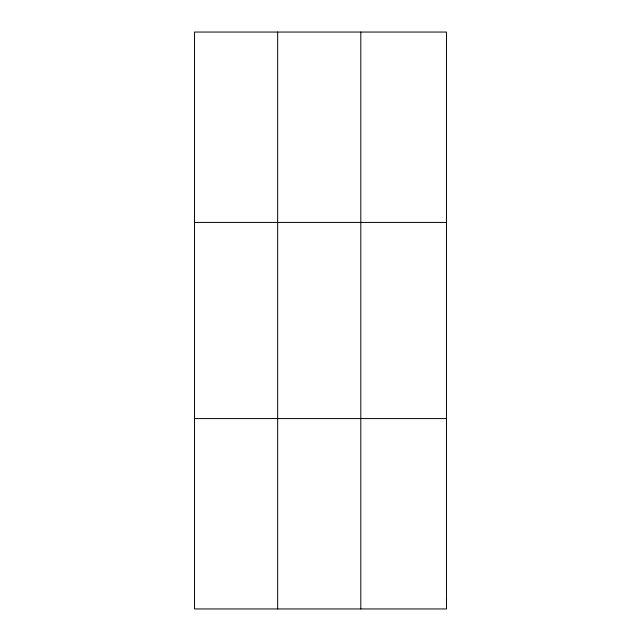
<?xml version="1.0" encoding="UTF-8"?>
<svg xmlns="http://www.w3.org/2000/svg" width="641" height="641" viewBox="0 0 641 641"><rect width="100%" height="100%" fill="white"/><g stroke="black" fill="none" stroke-linecap="round" stroke-linejoin="round"><path stroke-width="0.96" d="M277.665 32.05L277.665 608.95M360.811 32.05L360.811 608.95M194.527 222.427L446.473 222.427M194.527 418.573L446.473 418.573M446.473 598.926L446.473 608.95L194.527 608.95L194.527 32.05L446.473 32.05L446.473 598.926"/></g></svg>
